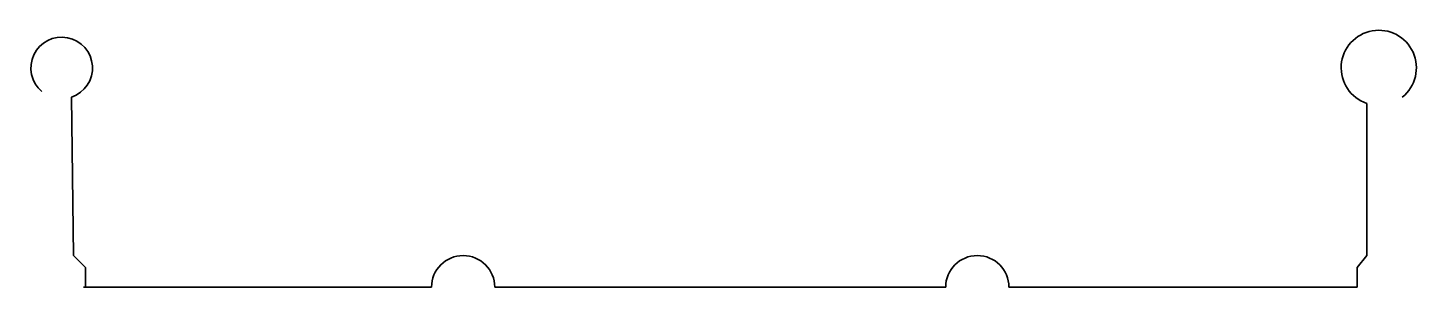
# Model space of a CAD drawing. Header units: metres. Extents: x -175 to 177, y 0 to 66.
import ezdxf

# ---------------------------------------------------------------- set-up
doc = ezdxf.new("R2010")
doc.units = ezdxf.units.M
doc.layers.add('A-DETL-GENF', color=92, linetype='Continuous', lineweight=18)

# ---------------------------------------------------------------- blocks, each defined once
blk = doc.blocks.new('47 Kalzip_felsbaan - 65_333-687259-00_0 Basismaterialen')
at = {"layer": 'A-DETL-GENF', "lineweight": 35}
for p, q in [((-164.01, 48.08), (-163.5, 8)), ((163.46, 8), (163.46, 46.48)), ((-163.5, 8), (-160.5, 5)), ((161, 5), (163.46, 8)), ((-160.5, 5), (-160.5, 0)), ((161, 0), (161, 5)), ((-73, 0), (-161, 0)), ((73, 0), (161, 0)), ((-123, 0), (-73, 0)), ((7, 0), (-57, 0)), ((7, 0), (57, 0)), ((137, 0), (73, 0))]:
    blk.add_line(p, q, dxfattribs=at)
for centre, radius, start, end in [((166.5, 55.49), 9.51, 308.6923, 251.3315), ((-166.5, 55.46), 7.79, 288.6065, 230.1074), ((-65, 0), 8, 360, 180), ((65, 0), 8, 360, 180)]:
    blk.add_arc(centre, radius, start, end, dxfattribs=at)

msp = doc.modelspace()

# ---------------------------------------------------------------- block references
msp.add_blockref('47 Kalzip_felsbaan - 65_333-687259-00_0 Basismaterialen', (0, 0))

doc.saveas('drawing.dxf')
